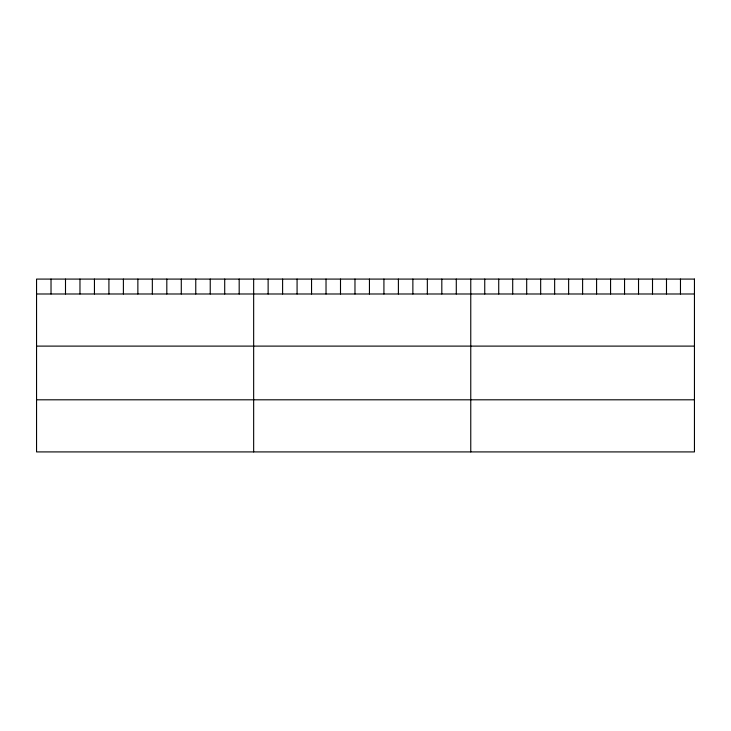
<?xml version="1.0" encoding="UTF-8"?>
<svg xmlns="http://www.w3.org/2000/svg" width="731" height="731" viewBox="0 0 731 731"><rect width="100%" height="100%" fill="white"/><g stroke="black" fill="none" stroke-linecap="round" stroke-linejoin="round"><path stroke-width="1.1" d="M36.55 293.99L694.45 293.99M36.55 346.11L694.45 346.11M36.55 399.802L694.45 399.802M680.47 279.087L680.47 293.99M666.489 279.087L666.489 293.99M652.509 279.087L652.509 293.99M638.528 279.087L638.528 293.99M624.548 279.087L624.548 293.99M610.568 279.087L610.568 293.99M596.587 279.087L596.587 293.99M582.607 279.087L582.607 293.99M568.627 279.087L568.627 293.99M554.646 279.087L554.646 293.99M540.666 279.087L540.666 293.99M526.685 279.087L526.685 293.99M512.705 279.087L512.705 293.99M498.725 279.087L498.725 293.99M484.744 279.087L484.744 293.99M470.764 279.087L470.764 451.913M456.29 279.087L456.29 293.99M441.816 279.087L441.816 293.99M427.343 279.087L427.343 293.99M412.869 279.087L412.869 293.99M398.395 279.087L398.395 293.99M383.921 279.087L383.921 293.99M369.447 279.087L369.447 293.99M354.974 279.087L354.974 293.99M340.5 279.087L340.5 293.99M326.026 279.087L326.026 293.99M311.552 279.087L311.552 293.99M297.078 279.087L297.078 293.99M282.605 279.087L282.605 293.99M268.131 279.087L268.131 293.99M253.657 279.087L253.657 451.913M239.183 279.087L239.183 293.99M224.709 279.087L224.709 293.99M210.236 279.087L210.236 293.99M195.762 279.087L195.762 293.99M181.288 279.087L181.288 293.99M166.814 279.087L166.814 293.99M152.34 279.087L152.34 293.99M137.867 279.087L137.867 293.99M123.393 279.087L123.393 293.99M108.919 279.087L108.919 293.99M94.445 279.087L94.445 293.99M79.971 279.087L79.971 293.99M65.498 279.087L65.498 293.99M51.024 279.087L51.024 293.99M694.45 279.087L36.55 279.087L36.55 451.913L694.45 451.913L694.45 279.087"/></g></svg>
